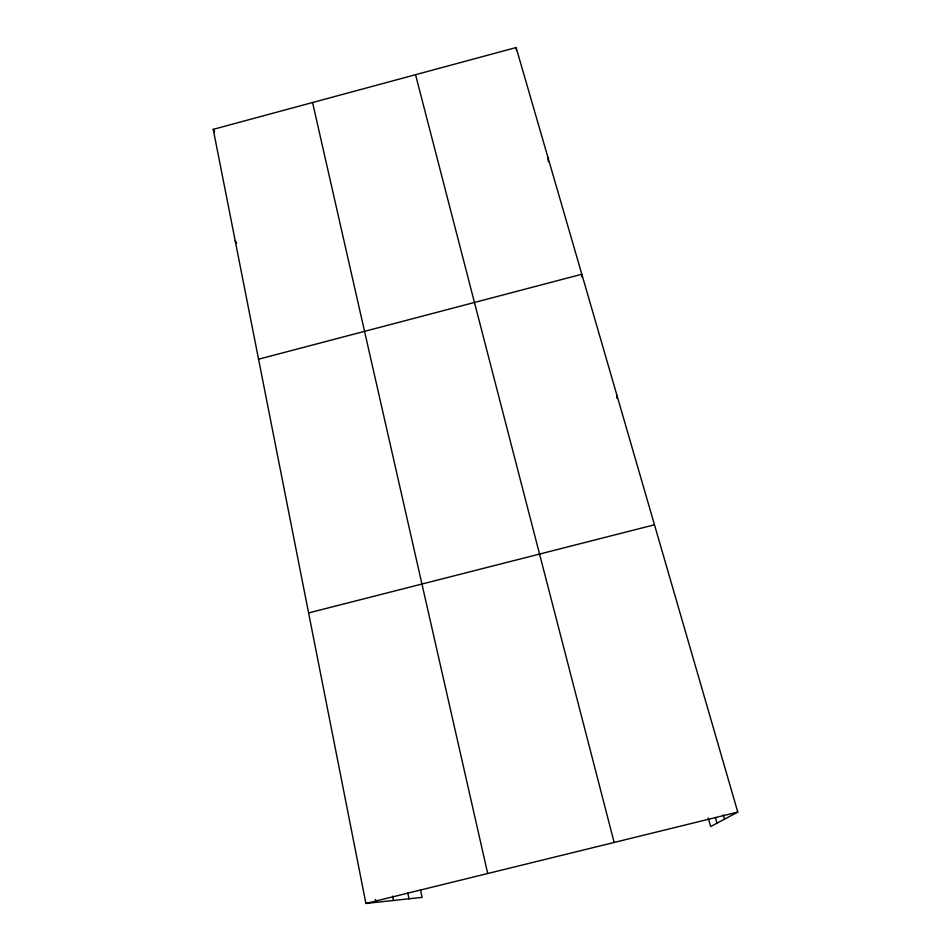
<?xml version="1.0" encoding="UTF-8"?>
<svg xmlns="http://www.w3.org/2000/svg" width="951" height="951" viewBox="0 0 951 951"><rect width="100%" height="100%" fill="white"/><g stroke="black" fill="none" stroke-linecap="round" stroke-linejoin="round"><path stroke-width="1.43" d="M420.568 890.124L422.089 897.387L365.897 903.45L213.226 129.348L516.096 47.55L737.774 812.083L710.67 826.55L708.257 818.015M258.565 359.205L581.834 274.245L582 277.11M308.6 612.919L654.466 524.786M365.897 903.45L737.774 812.083M235.182 240.639L236.633 243.064M213.226 129.348L214.569 131.832M723.247 814.936L724.46 819.18M715.366 817.468L716.983 823.174M415.551 74.713L614.144 842.455M312.57 102.518L487.708 873.517M407.777 893.048L408.966 898.802M392.573 896.139L393.464 900.478M375.455 899.468L376.037 902.356M516.096 47.55L516.464 50.474M547.919 157.284L548.347 161.67M616.949 395.378L616.949 398.326"/></g></svg>
